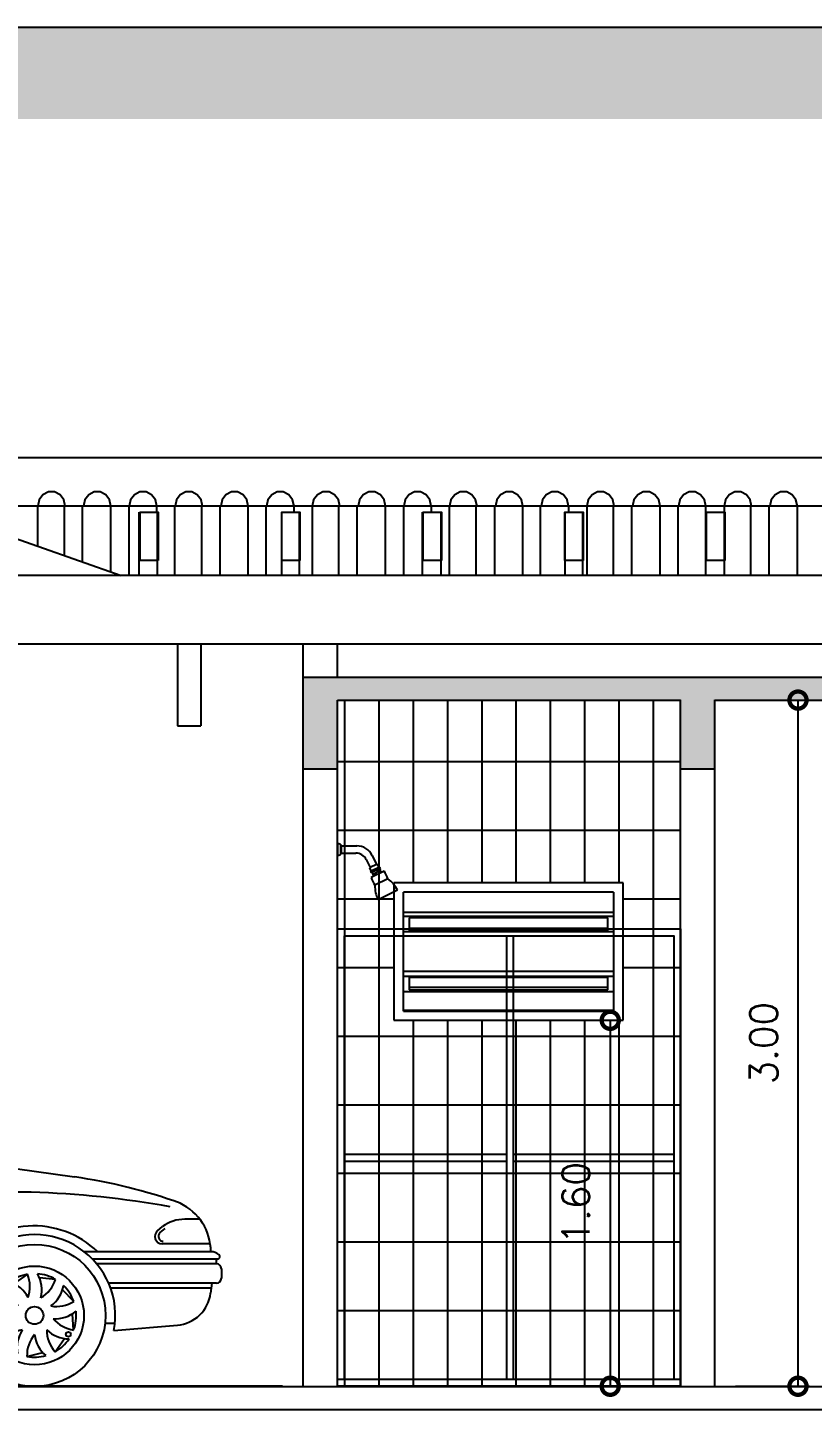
# Model space of a CAD drawing. Extents: x 500 to 638, y 181 to 267.
# Drawn here: x 604.46 to 607.89, y 215.87 to 221.91 of the extents above; entities that cross this region are included whole.
import ezdxf

# ---------------------------------------------------------------- set-up
doc = ezdxf.new("R2010")
doc.units = 0
doc.header["$LTSCALE"] = 7
doc.layers.get('0').update_dxf_attribs({"linetype": 'CONTINUOUS'})
doc.layers.get('DEFPOINTS').update_dxf_attribs({"linetype": 'CONTINUOUS'})
for name, color, linetype in [('ACESSÓRIO', 2, 'CONTINUOUS'), ('ALVENARIA', 7, 'CONTINUOUS'), ('ALVENARIA1', 44, 'CONTINUOUS'), ('COTA', 1, 'CONTINUOUS'), ('HATCH', 30, 'CONTINUOUS'), ('JAPOR', 142, 'CONTINUOUS')]:
    doc.layers.add(name, color=color, linetype=linetype)
doc.styles.add('SIMPLEX', font='SIMPLEX.SHX')
doc.dimstyles.new('DIM50', dxfattribs={"dimtxt": 0.12, "dimasz": 0.15, "dimexe": 0.05, "dimexo": 0.09, "dimgap": 0.09, "dimtad": 1, "dimzin": 0, "dimdsep": 46, "dimtxsty": 'SIMPLEX', "dimblk1": 'DOTSMALL', "dimblk2": 'DOTSMALL', "dimsah": 1, "dimcen": 0.09, "dimadec": 0, "dimazin": 0, "dimtfac": 1, "dimtix": 1, "dimtofl": 0, "dimtmove": 2, "dimatfit": 3, "dimldrblk": 'DOTSMALL', "dimfxl": 1, "dimtolj": 1, "dimtzin": 0, "dimarcsym": 0})

# ---------------------------------------------------------------- blocks, each defined once
blk = doc.blocks.new('A$C7D4A07EA')
at = {"layer": 'ACESSÓRIO'}
for p, q in [((0.2847, 1.6627), (0.3316, 1.5588)), ((0.2866, 1.6636), (0.3336, 1.5597)), ((0.3306, 1.556), (0.3602, 1.4876)), ((0.3316, 1.5588), (0.3336, 1.5597)), ((0.3692, 1.4891), (0.3364, 1.5586)), ((1.7044, 1.5379), (0.679, 1.5379)), ((1.7323, 1.5147), (0.6905, 1.5147)), ((1.8524, 1.5205), (2.0283, 1.4558)), ((0.3573, 1.4832), (0.3617, 1.4652)), ((0.3695, 1.4891), (0.3602, 1.4876)), ((0.388, 1.4707), (0.3727, 1.488)), ((0.4648, 1.4719), (0.4076, 1.4719)), ((0.4379, 1.4558), (0.5141, 1.5013)), ((0.5428, 1.4558), (0.4379, 1.4558)), ((0.5454, 1.4582), (0.5428, 1.4558)), ((1.8627, 1.4719), (0.5603, 1.4719)), ((1.8442, 1.4832), (1.8889, 1.4558)), ((1.8889, 1.4558), (2.0283, 1.4558)), ((2.2351, 1.4719), (1.9846, 1.4719)), ((2.1733, 1.42), (0.3917, 1.42)), ((1.1083, 1.42), (1.0646, 0.962)), ((1.0944, 0.9613), (1.1257, 1.42)), ((1.1432, 1.42), (1.1242, 0.9606)), ((1.8973, 1.42), (1.9481, 0.9475)), ((1.9892, 0.9474), (1.9184, 1.42)), ((1.9394, 1.42), (2.0195, 0.947)), ((2.472, 1.4338), (2.4735, 1.439)), ((2.87, 1.1072), (2.8701, 1.0592)), ((2.8717, 1.0592), (2.8438, 1.0592)), ((2.946, 1.0208), (2.9094, 1.0471)), ((2.9564, 0.982), (2.9567, 0.9998)), ((3.2432, 1.001), (3.1065, 0.9842)), ((3.2602, 0.9861), (3.1639, 0.9693)), ((3.2432, 1.001), (3.2554, 0.9927)), ((3.2724, 0.9872), (3.7723, 0.9158)), ((2.8435, 0.9561), (2.9305, 0.9561)), ((2.8701, 0.9561), (2.8701, 0.9483)), ((0.0605, 0.8648), (0.0556, 0.7085)), ((0.1565, 0.875), (0.0712, 0.875)), ((3.5824, 0.8494), (0.1664, 0.8494)), ((0.1672, 0.8651), (0.1754, 0.713)), ((0.1691, 0.7886), (0.0594, 0.7886)), ((1.3073, 0.7929), (1.1827, 0.7929)), ((1.1971, 0.8285), (1.2928, 0.8285)), ((1.1971, 0.821), (1.2928, 0.821)), ((1.2175, 0.7929), (1.2175, 0.7623)), ((2.1466, 0.7929), (2.0221, 0.7929)), ((2.0365, 0.8285), (2.1322, 0.8285)), ((2.0365, 0.821), (2.1322, 0.821)), ((2.0569, 0.7929), (2.0569, 0.7623)), ((0.1722, 0.7511), (0.0576, 0.7511)), ((1.2928, 0.7623), (1.1971, 0.7623)), ((1.2928, 0.7548), (1.1971, 0.7548)), ((2.1322, 0.7623), (2.0365, 0.7623)), ((2.1322, 0.7548), (2.0365, 0.7548)), ((4.3199, 0.7309), (4.2541, 0.7309)), ((0.0556, 0.7085), (0.0525, 0.6449)), ((0.1753, 0.7136), (0.0558, 0.7136)), ((0.1754, 0.713), (0.1925, 0.647)), ((4.1356, 0.6808), (4.1575, 0.6987)), ((4.1471, 0.6725), (4.1689, 0.6904)), ((0.0457, 0.6336), (0.7692, 0.6336)), ((1.2133, 0.553), (1.1524, 0.6278)), ((4.3667, 0.6238), (4.156, 0.6238)), ((0, 0.5586), (0, 0.5174)), ((0.0174, 0.6015), (0.7116, 0.6015)), ((0.0214, 0.58), (0.0214, 0.6015)), ((0.0214, 0.58), (0.6836, 0.58)), ((3.3408, 0.553), (1.1688, 0.553)), ((1.9669, 0.5781), (1.9985, 0.2664)), ((4.3687, 0.5892), (3.8147, 0.5892)), ((4.397, 0.5571), (3.8507, 0.5571)), ((4.393, 0.5356), (4.393, 0.5571)), ((0.0214, 0.4959), (0.0413, 0.4959)), ((0.0413, 0.5006), (0.0469, 0.4569)), ((0.0413, 0.4959), (0.6112, 0.4959)), ((0.9436, 0.4902), (0.875, 0.4718)), ((3.3139, 0.5208), (1.1957, 0.5208)), ((3.5672, 0.4902), (3.5085, 0.4502)), ((4.393, 0.5356), (3.8699, 0.5356)), ((4.4144, 0.5142), (4.4144, 0.473)), ((0.044, 0.4745), (0.599, 0.4745)), ((0.8209, 0.4678), (0.7801, 0.4096)), ((1.0521, 0.4284), (0.9876, 0.4584)), ((3.4587, 0.4286), (3.4395, 0.3602)), ((3.69, 0.4677), (3.6193, 0.4748)), ((4.3731, 0.4515), (3.9216, 0.4515)), ((4.3704, 0.4301), (3.9302, 0.4301)), ((4.3731, 0.4515), (4.3675, 0.4079)), ((4.393, 0.4515), (4.3731, 0.4515)), ((0.7412, 0.3718), (0.7474, 0.301)), ((1.0954, 0.3114), (1.0653, 0.3758)), ((3.7695, 0.3716), (3.7199, 0.4225)), ((0.5594, 0.2852), (0.1923, 0.3173)), ((0.5591, 0.3302), (0.6031, 0.3277)), ((3.4153, 0.3116), (3.4445, 0.2468)), ((3.7687, 0.2468), (3.7634, 0.3177)), ((0.7419, 0.247), (0.7922, 0.1968)), ((1.0534, 0.1939), (1.0717, 0.2625)), ((1.2228, 0.2921), (1.2647, 0.2897)), ((3.2505, 0.2446), (1.2591, 0.2446)), ((1.3196, 0.2664), (3.1411, 0.2664)), ((3.2893, 0.2752), (3.2461, 0.2752)), ((3.9493, 0.2752), (3.9061, 0.2752)), ((3.9448, 0.244), (4.2221, 0.2683)), ((3.4572, 0.1941), (3.5212, 0.1632)), ((3.6878, 0.1518), (3.7293, 0.2095)), ((0.8227, 0.1519), (0.8934, 0.1457)), ((0.9457, 0.1309), (1.0039, 0.1717)), ((3.5648, 0.1309), (3.6337, 0.1485))]:
    blk.add_line(p, q, dxfattribs=at)
for centre, radius in [((0.2852, 1.6641), 0.00151), ((1.2012, 0.7776), 0.00993), ((2.0406, 0.7776), 0.00993), ((0.913, 0.3104), 0.3104), ((3.5977, 0.3104), 0.3104), ((0.913, 0.3104), 0.216), ((3.5977, 0.3104), 0.216), ((0.913, 0.3104), 0.0386), ((3.5977, 0.3104), 0.0386), ((0.8077, 0.1777), 0.0105), ((3.7456, 0.2279), 0.0105)]:
    blk.add_circle(centre, radius, dxfattribs=at)
for centre, radius, start, end in [((0.3325, 1.5568), 0.00214, 115.27274, 203.396), ((0.3345, 1.5577), 0.00214, 25.27274, 115.27274), ((0.6619, 1.2248), 0.3136, 86.87457, 118.13614), ((0.6905, 1.3004), 0.2143, 90, 132.58453), ((1.73, 1.1174), 0.4213, 73.1023, 93.48143), ((1.7323, 1.3004), 0.2143, 58.50436, 90), ((0.4076, 1.3111), 0.1608, 90, 138.81569), ((0.3608, 1.4841), 0.00355, 99.58648, 193.62143), ((0.3701, 1.4856), 0.00355, 41.55576, 99.58648), ((2.2382, 0.6145), 0.8573, 67.33256, 90.20983), ((1.1544, 0.7857), 1.0731, 143.9668, 175.23003), ((1.2666, 0.7843), 1.1042, 146.06028, 175.5658), ((0.3917, 1.3664), 0.0536, 90, 140.10779), ((2.1732, 0.5627), 0.8573, 66.80935, 89.99316), ((2.5029, 1.425), 0.0322, 164.07194, 249.09976), ((1.6719, -0.4314), 2.0019, 45.33399, 65.83169), ((1.2208, -1.406), 3.118, 50.40483, 64.38756), ((1.6363, -0.4047), 1.9613, 43.62499, 63.51971), ((2.8438, 1.0463), 0.0129, 90, 180), ((2.4497, 1.0077), 0.3832, 354.21238, 5.78762), ((2.4497, 1.0077), 0.409, 352.75662, 7.24338), ((2.9586, 1.1432), 0.1335, 228.07023, 263.66388), ((2.8717, 0.9946), 0.0647, 54.26222, 90), ((2.4648, 60.3493), 59.4039, 267.802689, 270.570213), ((2.8438, 0.969), 0.0129, 180, 270), ((2.9305, 0.982), 0.0259, 270, 0), ((2.9308, 0.9998), 0.0259, 0, 54.26222), ((2.9796, 0.9751), 0.0268, 270.04291, 48.16241), ((3.101, 1.0159), 0.0322, 227.12055, 279.86838), ((3.1584, 1.001), 0.0322, 227.12055, 279.86838), ((3.2734, 1.0193), 0.0322, 235.80681, 268.12247), ((2.7492, 186.3606), 185.4339, 269.205346, 270.10826), ((1.4536, 0.8522), 0.3755, 163.10809, 216.6879), ((3.3038, 0.6828), 1.341, 168.62344, 184.4798), ((2.1824, 0.5377), 0.9963, 344.19559, 23.00018), ((3.4412, -1.4058), 2.3451, 70.22655, 81.88302), ((0.0712, 0.8642), 0.0107, 90, 177.2546), ((0.1565, 0.8642), 0.0107, 4.75868, 90), ((3.4426, -3.4166), 4.2683, 79.91634, 88.12247), ((1.4388, 0.7916), 0.2636, 176.35514, 183.64486), ((1.1971, 0.807), 0.0214, 90, 176.35514), ((1.4388, 0.7916), 0.2561, 176.35514, 183.64486), ((1.1971, 0.807), 0.0139, 90, 176.35514), ((1.2928, 0.807), 0.0214, 3.64486, 90), ((1.2928, 0.807), 0.0139, 3.64486, 90), ((1.0511, 0.7916), 0.2561, 356.35514, 3.64486), ((1.0511, 0.7916), 0.2636, 356.35514, 3.64486), ((2.2782, 0.7916), 0.2636, 176.35514, 183.64486), ((2.0365, 0.807), 0.0214, 90, 176.35514), ((2.2782, 0.7916), 0.2561, 176.35514, 183.64486), ((2.0365, 0.807), 0.0139, 90, 176.35514), ((2.1322, 0.807), 0.0214, 3.64486, 90), ((2.1322, 0.807), 0.0139, 3.64486, 90), ((1.8905, 0.7916), 0.2561, 356.35514, 3.64486), ((1.8905, 0.7916), 0.2636, 356.35514, 3.64486), ((4.131, 0.5872), 0.2376, 0.48473, 64.15022), ((1.1971, 0.7762), 0.0214, 183.64486, 270), ((1.1971, 0.7762), 0.0139, 183.64486, 270), ((1.2928, 0.7762), 0.0139, 270, 356.35514), ((1.2928, 0.7762), 0.0214, 270, 356.35514), ((2.0365, 0.7762), 0.0214, 183.64486, 270), ((2.0365, 0.7762), 0.0139, 183.64486, 270), ((2.1322, 0.7762), 0.0139, 270, 356.35514), ((2.1322, 0.7762), 0.0214, 270, 356.35514), ((4.2541, 0.5702), 0.1608, 90, 126.93876), ((0.9082, 0.2989), 0.403, 48.96735, 123.83493), ((3.5939, 0.2989), 0.403, 46.09327, 140.90808), ((4.156, 0.6559), 0.0322, 129.29658, 270), ((4.1606, 0.6559), 0.0214, 129.29658, 270), ((0.0174, 0.6122), 0.0107, 131.40962, 270), ((0.0457, 0.58), 0.0536, 90, 131.40962), ((0.0632, 0.6443), 0.0107, 177.25427, 270), ((0.1822, 0.6443), 0.0107, 270, 14.58361), ((0.9119, 0.3104), 0.3534, 349.27962, 184.0894), ((3.5977, 0.3104), 0.3534, 349.1704, 190.72038), ((0.0214, 0.5586), 0.0214, 90, 180), ((0.9119, 0.3104), 0.3869, 356.83542, 38.83883), ((4.3687, 0.5356), 0.0536, 48.59038, 90), ((4.397, 0.5678), 0.0107, 270, 48.59038), ((0.0214, 0.5174), 0.0214, 180, 270), ((0.913, 0.3104), 0.1824, 80.32498, 106.63867), ((0.7707, 0.3748), 0.1424, 7.41275, 50.7955), ((0.8014, 0.483), 0.1424, 320.91783, 2.91513), ((3.5977, 0.3104), 0.1824, 99.61514, 125.92884), ((3.4354, 0.4364), 0.1424, 340.20799, 22.20529), ((3.4874, 0.4209), 0.1424, 346.70291, 30.08566), ((3.5977, 0.3104), 0.1824, 59.61514, 85.92884), ((4.393, 0.5142), 0.0214, 360, 90), ((0.2063, 0.4775), 0.1608, 187.34353, 264.99616), ((0.913, 0.3104), 0.1824, 120.32498, 146.63867), ((0.7166, 0.3709), 0.1424, 0.91783, 42.91513), ((0.8454, 0.4512), 0.1424, 327.41275, 10.7955), ((0.9384, 0.5143), 0.1424, 280.91783, 322.91513), ((0.913, 0.3104), 0.1824, 40.32498, 66.63867), ((3.5977, 0.3104), 0.1824, 139.61514, 165.92884), ((3.3923, 0.3026), 0.1424, 20.20799, 62.20529), ((3.4421, 0.3242), 0.1424, 26.70291, 70.08566), ((3.5544, 0.5113), 0.1424, 300.20799, 342.20529), ((3.5843, 0.466), 0.1424, 306.70291, 350.08566), ((3.5977, 0.3104), 0.1824, 19.61514, 45.92884), ((4.393, 0.473), 0.0214, 270, 0), ((0.913, 0.3104), 0.1824, 160.32498, 186.63867), ((0.7236, 0.2305), 0.1424, 40.91783, 82.91513), ((0.7626, 0.2683), 0.1424, 47.41275, 90.7955), ((0.9517, 0.4617), 0.1424, 287.41275, 330.7955), ((0.913, 0.3104), 0.1824, 0.32498, 26.63867), ((3.4697, 0.221), 0.1424, 66.70291, 110.08566), ((3.6936, 0.4921), 0.1424, 260.20799, 302.20529), ((4.2081, 0.4284), 0.1608, 275.00384, 352.65647), ((0.8248, 0.1815), 0.1424, 87.41275, 130.7955), ((1.0636, 0.4502), 0.1424, 240.91783, 282.91513), ((3.4454, 0.1724), 0.1424, 60.20799, 102.20529), ((3.5977, 0.3104), 0.1824, 179.61514, 205.92884), ((3.6874, 0.4382), 0.1424, 266.70291, 310.08566), ((3.5977, 0.3104), 0.1824, 339.61514, 5.92884), ((0.8193, 0.1274), 0.1424, 80.91783, 122.91513), ((0.913, 0.3104), 0.1824, 200.32498, 226.63867), ((0.9283, 0.155), 0.1424, 127.41275, 170.7955), ((1.1182, 0.3207), 0.1424, 200.91783, 242.91513), ((1.0399, 0.4014), 0.1424, 247.41275, 290.7955), ((0.913, 0.3104), 0.1824, 320.32498, 346.63867), ((1.3196, 0.2878), 0.0214, 176.83542, 270), ((3.5571, 0.1596), 0.1424, 106.70291, 150.08566), ((3.5697, 0.1068), 0.1424, 100.20799, 142.20529), ((3.6635, 0.1687), 0.1424, 146.70291, 190.08566), ((3.7486, 0.3506), 0.1424, 226.70291, 270.08566), ((3.7933, 0.2475), 0.1424, 180.20799, 222.20529), ((3.788, 0.3879), 0.1424, 220.20799, 262.20529), ((0.9588, 0.11), 0.1424, 120.91783, 162.91513), ((1.0246, 0.2012), 0.1424, 167.41275, 210.7955), ((1.0769, 0.1864), 0.1424, 160.91783, 202.91513), ((1.0687, 0.2985), 0.1424, 207.41275, 250.7955), ((3.5977, 0.3104), 0.1824, 219.61514, 245.92884), ((3.7071, 0.1364), 0.1424, 140.20799, 182.20529), ((3.7391, 0.2442), 0.1424, 186.70291, 230.08566), ((3.5977, 0.3104), 0.1824, 299.61514, 325.92884), ((0.913, 0.3104), 0.1824, 240.32498, 266.63867), ((0.913, 0.3104), 0.1824, 280.32498, 306.63867), ((3.5977, 0.3104), 0.1824, 259.61514, 285.92884)]:
    blk.add_arc(centre, radius, start, end, dxfattribs=at)
blk = doc.blocks.new('_DOTSMALL')
at = {"color": 0, "linetype": 'ByBlock', "const_width": 0.5}
blk.add_lwpolyline([(-0.0625, 0, 1), (0.0625, 0, 1)], format="xyb", close=True, dxfattribs=at)
blk = doc.blocks.new('*D225')
at = {"layer": 'COTA', "color": 0, "lineweight": -2}
for p, q in [((607.558, 218.9685), (607.8812, 218.9685)), ((607.8312, 218.9685), (607.8312, 215.9695)), ((607.558, 215.9695), (607.8812, 215.9695))]:
    blk.add_line(p, q, dxfattribs=at)
at = {"layer": 'DEFPOINTS', "color": 0}
for p in [(607.468, 218.9685, -1.4713), (607.468, 215.9695, -1.4713), (607.8312, 215.9695)]:
    blk.add_point(p, dxfattribs=at)
at = {"layer": 'COTA', "color": 0, "lineweight": -2, "xscale": 0.15, "yscale": 0.15, "zscale": 0.15}
for p, rotation in [((607.8312, 218.9685), 90), ((607.8312, 215.9695), 270)]:
    blk.add_blockref('_DOTSMALL', p, dxfattribs=dict(at, rotation=rotation))
at = {"layer": 'COTA', "color": 0, "insert": (607.6812, 217.469), "char_height": 0.12, "attachment_point": 5, "rotation": 90, "style": 'SIMPLEX'}
blk.add_mtext('\\A1;3.00', dxfattribs=at)
blk = doc.blocks.new('*D226')
at = {"layer": 'COTA', "color": 0, "lineweight": -2}
for p, q in [((606.74, 217.569), (607.0606, 217.569)), ((607.0106, 217.569), (607.0106, 215.9695)), ((606.74, 215.9695), (607.0606, 215.9695))]:
    blk.add_line(p, q, dxfattribs=at)
at = {"layer": 'DEFPOINTS', "color": 0}
for p in [(606.65, 217.569, -1.4713), (606.65, 215.9695, -1.4713), (607.0106, 215.9695)]:
    blk.add_point(p, dxfattribs=at)
at = {"layer": 'COTA', "color": 0, "lineweight": -2, "xscale": 0.15, "yscale": 0.15, "zscale": 0.15}
for p, rotation in [((607.0106, 217.569), 90), ((607.0106, 215.9695), 270)]:
    blk.add_blockref('_DOTSMALL', p, dxfattribs=dict(at, rotation=rotation))
at = {"layer": 'COTA', "color": 0, "insert": (606.8606, 216.7692), "char_height": 0.12, "attachment_point": 5, "rotation": 90, "style": 'SIMPLEX'}
blk.add_mtext('\\A1;1.60', dxfattribs=at)
blk = doc.blocks.new('*D236')
at = {"layer": 'COTA', "color": 0, "lineweight": -2}
for p, q in [((603.082, 219.9194), (603.1347, 219.9194)), ((603.0847, 219.9194), (603.0847, 215.9695)), ((605.5784, 215.9695), (603.0347, 215.9695))]:
    blk.add_line(p, q, dxfattribs=at)
at = {"layer": 'DEFPOINTS', "color": 0}
for p in [(602.992, 219.9194, -1.4713), (603.0847, 215.9695), (605.6684, 215.9695, -1.4713)]:
    blk.add_point(p, dxfattribs=at)
at = {"layer": 'COTA', "color": 0, "lineweight": -2, "xscale": 0.15, "yscale": 0.15, "zscale": 0.15}
for p, rotation in [((603.0847, 219.9194), 90), ((603.0847, 215.9695), 270)]:
    blk.add_blockref('_DOTSMALL', p, dxfattribs=dict(at, rotation=rotation))
at = {"layer": 'COTA', "color": 0, "insert": (602.9347, 217.9444), "char_height": 0.12, "attachment_point": 5, "rotation": 90, "style": 'SIMPLEX'}
blk.add_mtext('\\A1;3.95', dxfattribs=at)

msp = doc.modelspace()

# ---------------------------------------------------------------- hatches: boundary and pattern name
at = {"layer": 'ALVENARIA1'}
h = msp.add_hatch(dxfattribs=at)
h.set_pattern_fill('_USER,_O', color=256, scale=0.15, angle=90, pattern_type=0)
h.set_pattern_definition([(90, (0, 0), (-0.15, 9e-18), [])])
h.paths.add_polyline_path([(607.318, 218.9685), (605.8184, 218.9685), (605.8184, 215.9685), (607.318, 215.9685)])
h.paths.add_polyline_path([(606.0643, 217.569), (606.0643, 218.1692), (607.0674, 218.1692), (607.0674, 217.569)], flags=16)
h.paths.add_polyline_path([(606.1063, 217.6082), (606.1063, 218.1286), (607.0254, 218.1286), (607.0254, 217.6082)], flags=0)
h.paths.add_polyline_path([(611.2258, 215.9685), (612.5258, 215.9685), (612.5258, 218.9685), (611.2258, 218.9685)])
h.paths.add_polyline_path([(611.3737, 217.569), (611.3737, 218.1692), (612.3726, 218.1692), (612.3726, 217.569)], flags=16)
h.paths.add_polyline_path([(611.4156, 217.6082), (611.4156, 218.1286), (612.3348, 218.1286), (612.3348, 217.6082)], flags=0)
h = msp.add_hatch(dxfattribs=at)
h.set_pattern_fill('_USER,_O', color=256, scale=0.3, pattern_type=0)
h.set_pattern_definition([(0, (0, 0), (0, 0.3), [])])
h.paths.add_polyline_path([(607.318, 218.9685), (605.8184, 218.9685), (605.8184, 215.9685), (607.318, 215.9685)])
h.paths.add_polyline_path([(606.0643, 217.569), (606.0643, 218.1692), (607.0674, 218.1692), (607.0674, 217.569)], flags=16)
h.paths.add_polyline_path([(606.1063, 217.6082), (606.1063, 218.1286), (607.0254, 218.1286), (607.0254, 217.6082)], flags=0)
h.paths.add_polyline_path([(611.2258, 215.9685), (612.5258, 215.9685), (612.5258, 218.9685), (611.2258, 218.9685)])
h.paths.add_polyline_path([(611.3737, 217.569), (611.3737, 218.1692), (612.3726, 218.1692), (612.3726, 217.569)], flags=16)
h.paths.add_polyline_path([(611.4156, 217.6082), (611.4156, 218.1286), (612.3348, 218.1286), (612.3348, 217.6082)], flags=0)
at = {"layer": 'HATCH'}
h = msp.add_hatch(dxfattribs=at)
h.set_pattern_fill('AR-HBONE', color=256, scale=0.02, style=0)
h.set_pattern_definition([(45, (0, 0), (9e-18, 0.113137085), [0.24, -0.08]), (135, (0.05657, 0.05657), (9e-18, 0.113137085), [0.24, -0.08])])
h.paths.add_polyline_path([(623.7768, 221.9076), (598.4596, 221.9076), (598.4596, 221.5076), (623.7768, 221.5076)])
h = msp.add_hatch(dxfattribs=at)
h.set_pattern_fill('AR-CONC', color=256, scale=0.03, style=0)
h.set_pattern_definition([(50, (0, 0), (0.215178055, -0.01882564), [0.0225, -0.2475]), (355, (0, 0), (-0.0416254, 0.22565764), [0.018, -0.198]), (100.4514, (0.01793, -0.00157), (0.173552815, 0.20683186), [0.01912206, -0.21034263]), (46.1842, (0, 0.06), (0.32017231, -0.0496557), [0.03375, -0.37125]), (96.6356, (0.02668, 0.05586), (0.28039881, 0.29223536), [0.02868309, -0.3155139]), (351.1842, (0, 0.06), (0.28039858, 0.29223558), [0.027, -0.297]), (21, (0.03, 0.045), (0.179072116, -0.120785667), [0.0225, -0.2475]), (326, (0.03, 0.045), (0.0729946, 0.21754501), [0.018, -0.198]), (71.4514, (0.04492, 0.03493), (0.25206679, 0.09675915), [0.01912206, -0.21034263]), (37.5, (0, 0), (0.003647957, 0.099868156), [0, -0.1956, 0, -0.201, 0, -0.19875]), (7.5, (0, 0), (0.078920861, 0.118323514), [0, -0.1146, 0, -0.1911, 0, -0.07575]), (327.5, (-0.0669, 0), (0.160146731, -0.006766462), [0, -0.075, 0, -0.234, 0, -0.3105]), (317.5, (-0.0969, 0), (0.17495585, 0.030031495), [0, -0.0975, 0, -0.1554, 0, -0.2205])])
h.paths.add_polyline_path([(612.5258, 218.6685), (612.6758, 218.6685), (612.6758, 218.9685), (616.4982, 218.9685), (616.4982, 218.6685), (616.6482, 218.6685), (616.6482, 218.9685), (620.1482, 218.9685), (620.1482, 218.6685), (620.2982, 218.6685), (620.2982, 219.0685), (605.6684, 219.0685), (605.6684, 218.6685), (605.8184, 218.6685), (605.8184, 218.9685), (607.318, 218.9685), (607.318, 218.6685), (607.468, 218.6685), (607.468, 218.9685), (611.0758, 218.9685), (611.0758, 218.6685), (611.2258, 218.6685), (611.2258, 218.9685), (612.5258, 218.9685)])

# ---------------------------------------------------------------- linework, layer by layer
at = {"layer": 'ACESSÓRIO'}
for p, q in [((605.8184, 218.341, -1.4713), (605.8239, 218.341, -1.4713)), ((605.8184, 218.341, -1.4713), (605.8184, 218.2907, -1.4713)), ((605.8239, 218.341, -1.4713), (605.8309, 218.3381, -1.4713)), ((605.8309, 218.3381, -1.4713), (605.8309, 218.2936, -1.4713)), ((605.8341, 218.3315, -1.4713), (605.8341, 218.3001, -1.4713)), ((605.8341, 218.3315, -1.4713), (605.9027, 218.3315, -1.4713)), ((605.8184, 218.2907, -1.4713), (605.8239, 218.2907, -1.4713)), ((605.8239, 218.2907, -1.4713), (605.8309, 218.2936, -1.4713)), ((605.8341, 218.3001, -1.4713), (605.8988, 218.3001, -1.4713)), ((605.9438, 218.2721, -1.4713), (605.9615, 218.2365, -1.4713)), ((605.9702, 218.2896, -1.4713), (605.9896, 218.2504, -1.4713)), ((605.9925, 218.2518, -1.4713), (605.9587, 218.2351, -1.4713)), ((605.9587, 218.2351, -1.4713), (605.9662, 218.22, -1.4713)), ((606.0028, 218.2381, -1.4713), (605.9633, 218.2186, -1.4713)), ((605.9633, 218.2186, -1.4713), (605.9661, 218.2129, -1.4713)), ((605.9677, 218.2137, -1.4713), (605.965, 218.2194, -1.4713)), ((606.0219, 218.2208, -1.4713), (605.9655, 218.1929, -1.4713)), ((606.0056, 218.2325, -1.4713), (605.9661, 218.2129, -1.4713)), ((605.9689, 218.2143, -1.4713), (605.9726, 218.2069, -1.4713)), ((605.9719, 218.2158, -1.4713), (605.9691, 218.2214, -1.4713)), ((606.0064, 218.2237, -1.4713), (605.9726, 218.2069, -1.4713)), ((605.976, 218.2179, -1.4713), (605.9732, 218.2235, -1.4713)), ((605.9754, 218.2083, -1.4713), (605.9736, 218.1969, -1.4713)), ((605.9802, 218.2199, -1.4713), (605.9774, 218.2255, -1.4713)), ((605.9843, 218.222, -1.4713), (605.9815, 218.2276, -1.4713)), ((605.9885, 218.224, -1.4713), (605.9857, 218.2297, -1.4713)), ((605.9926, 218.2261, -1.4713), (605.9898, 218.2317, -1.4713)), ((605.9925, 218.2518, -1.4713), (606, 218.2367, -1.4713)), ((605.9968, 218.2281, -1.4713), (605.994, 218.2338, -1.4713)), ((606.0009, 218.2302, -1.4713), (605.9981, 218.2358, -1.4713)), ((606.0027, 218.2311, -1.4713), (606.0064, 218.2237, -1.4713)), ((606.0028, 218.2381, -1.4713), (606.0056, 218.2325, -1.4713)), ((606.0036, 218.2223, -1.4713), (606.0138, 218.2168, -1.4713)), ((606.0386, 218.187, -1.4713), (605.9823, 218.1591, -1.4713)), ((606.0806, 218.1377, -1.4713), (605.9961, 218.0958, -1.4713)), ((605.8184, 217.9685, -1.4713), (607.318, 217.9685, -1.4713)), ((606.558, 215.9995, -1.4713), (606.558, 217.9385, -1.4713)), ((606.588, 215.9995, -1.4713), (606.588, 217.9385, -1.4713)), ((605.8484, 216.984, -1.4713), (606.558, 216.984, -1.4713)), ((605.8484, 216.954, -1.4713), (606.558, 216.954, -1.4713)), ((606.588, 216.984, -1.4713), (607.288, 216.984, -1.4713)), ((606.588, 216.954, -1.4713), (607.288, 216.954, -1.4713))]:
    msp.add_line(p, q, dxfattribs=at)
at = {"layer": 'ACESSÓRIO', "elevation": -1.4713}
for points in [[(605.8184, 217.9685), (607.318, 217.9685), (607.318, 215.9695), (605.8184, 215.9695)], [(605.8484, 217.9385), (607.288, 217.9385), (607.288, 215.9995), (605.8484, 215.9995)]]:
    msp.add_lwpolyline(points, close=True, dxfattribs=at)
at = {"layer": 'ACESSÓRIO'}
for centre, radius, start, end in [((605.8288, 218.3314, -1.4713), 0.0053, 1.37796, 66.00217), ((605.9027, 218.2561, -1.4713), 0.0754, 26.36154, 90), ((605.8288, 218.3002, -1.4713), 0.0053, 293.99783, 358.62204), ((605.8988, 218.2498, -1.4713), 0.0503, 26.36154, 90), ((605.9245, 218.1515, -1.4713), 0.1195, 17.28341, 35.43967), ((606.0797, 218.2284, -1.4713), 0.1195, 197.28341, 215.43967), ((606.1132, 218.1546, -1.4713), 0.131, 178.00544, 206.64515), ((605.963, 218.0801, -1.4713), 0.131, 26.07793, 54.71764)]:
    msp.add_arc(centre, radius, start, end, dxfattribs=at)
at = {"layer": 'ALVENARIA'}
for p, q in [((623.7768, 221.9076), (598.4596, 221.9076)), ((604.0874, 219.7893, -1.4713), (604.8723, 219.5137, -1.4713)), ((621.9043, 219.5137, -1.4713), (604.2091, 219.5137, -1.4713)), ((604.2091, 219.2143, -1.4713), (621.9043, 219.2143, -1.4713)), ((605.1199, 219.2143, -1.4713), (605.1199, 218.8561, -1.4713)), ((605.2207, 219.2143, -1.4713), (605.2207, 218.8561, -1.4713)), ((605.6684, 219.0685, -1.4713), (605.6684, 219.2143, -1.4713)), ((605.8184, 219.0685, -1.4713), (605.8184, 219.2143, -1.4713)), ((605.6684, 215.9695, -1.4713), (605.6684, 219.0685, -1.4713)), ((605.6684, 219.0685, -1.4713), (620.2982, 219.0685, -1.4713)), ((605.8184, 215.9695, -1.4713), (605.8184, 218.9685, -1.4713)), ((605.8184, 218.9685, -1.4713), (607.318, 218.9685, -1.4713)), ((607.318, 215.9695, -1.4713), (607.318, 218.9695, -1.4713)), ((607.468, 215.9695, -1.4713), (607.468, 218.9695, -1.4713)), ((607.468, 218.9685, -1.4713), (611.0758, 218.9685, -1.4713)), ((605.1199, 218.8561, -1.4713), (605.2207, 218.8561, -1.4713)), ((605.6684, 218.6685, -1.4713), (605.8184, 218.6685, -1.4713)), ((607.318, 218.6685, -1.4713), (607.468, 218.6685, -1.4713)), ((600.1673, 215.9685, -1.4713), (620.2982, 215.9685, -1.4713)), ((599.2708, 215.8685, -1.4713), (625.1223, 215.8685, -1.4713))]:
    msp.add_line(p, q, dxfattribs=at)
at = {"layer": 'ALVENARIA1'}
for p, q in [((604.5071, 219.8159, -1.4713), (604.5071, 219.641, -1.4713)), ((604.6247, 219.6004, -1.4713), (604.6247, 219.8159, -1.4713)), ((604.7044, 219.5724, -1.4713), (604.7044, 219.8159, -1.4713)), ((604.8261, 219.8159, -1.4713), (604.8261, 219.5291, -1.4713)), ((604.9059, 219.8159, -1.4713), (604.9059, 219.5137, -1.4713)), ((604.952, 219.5137, -1.4713), (604.952, 219.7893, -1.4713)), ((605.0276, 219.8159, -1.4713), (605.0276, 219.7893, -1.4713)), ((605.0318, 219.5137, -1.4713), (605.0318, 219.7893, -1.4713)), ((605.1073, 219.5137, -1.4713), (605.1073, 219.8159, -1.4713)), ((605.2249, 219.5137, -1.4713), (605.2249, 219.8159, -1.4713)), ((605.3046, 219.8159, -1.4713), (605.3046, 219.5137, -1.4713)), ((605.4263, 219.8159, -1.4713), (605.4263, 219.5137, -1.4713)), ((605.5061, 219.5137, -1.4713), (605.5061, 219.8159, -1.4713)), ((605.5732, 219.7893, -1.4713), (605.5732, 219.5137, -1.4713)), ((605.6278, 219.8159, -1.4713), (605.6278, 219.7893, -1.4713)), ((605.653, 219.5137, -1.4713), (605.653, 219.7893, -1.4713)), ((605.7075, 219.8159, -1.4713), (605.7075, 219.5137, -1.4713)), ((605.825, 219.5137, -1.4713), (605.825, 219.8159, -1.4713)), ((605.9048, 219.5137, -1.4713), (605.9048, 219.8159, -1.4713)), ((606.0265, 219.8159, -1.4713), (606.0265, 219.5137, -1.4713)), ((606.1063, 219.8159, -1.4713), (606.1063, 219.5137, -1.4713)), ((606.1902, 219.5137, -1.4713), (606.1902, 219.7893, -1.4713)), ((606.228, 219.8159, -1.4713), (606.228, 219.7893, -1.4713)), ((606.2699, 219.7893, -1.4713), (606.2699, 219.5137, -1.4713)), ((606.3077, 219.5137, -1.4713), (606.3077, 219.8159, -1.4713)), ((606.4252, 219.5137, -1.4713), (606.4252, 219.8159, -1.4713)), ((606.505, 219.8159, -1.4713), (606.505, 219.5137, -1.4713)), ((606.6267, 219.8159, -1.4713), (606.6267, 219.5137, -1.4713)), ((606.7064, 219.5137, -1.4713), (606.7064, 219.8159, -1.4713)), ((606.8114, 219.7893, -1.4713), (606.8114, 219.5137, -1.4713)), ((606.8282, 219.8159, -1.4713), (606.8282, 219.7893, -1.4713)), ((606.8911, 219.5137, -1.4713), (606.8911, 219.7893, -1.4713)), ((606.9079, 219.8159, -1.4713), (606.9079, 219.5137, -1.4713)), ((607.0254, 219.5137, -1.4713), (607.0254, 219.8159, -1.4713)), ((607.1052, 219.5137, -1.4713), (607.1052, 219.8159, -1.4713)), ((607.2269, 219.8159, -1.4713), (607.2269, 219.5137, -1.4713)), ((607.3066, 219.8159, -1.4713), (607.3066, 219.5137, -1.4713)), ((607.4284, 219.5137, -1.4713), (607.4284, 219.8159, -1.4713)), ((607.5081, 219.8159, -1.4713), (607.5081, 219.5137, -1.4713)), ((607.6256, 219.5137, -1.4713), (607.6256, 219.8159, -1.4713)), ((607.7054, 219.5137, -1.4713), (607.7054, 219.8159, -1.4713)), ((607.8271, 219.8159, -1.4713), (607.8271, 219.5137, -1.4713))]:
    msp.add_line(p, q, dxfattribs=at)
at = {"layer": 'ALVENARIA1', "elevation": -1.4713}
for points in [[(613.2016, 219.8164), (603.9702, 219.8164), (603.9702, 220.0282), (622.1463, 220.0282), (622.1463, 219.8164), (613.2016, 219.8164)], [(607.9084, 219.8164), (607.8284, 219.8164), (607.8224, 219.8439), (607.8058, 219.8661), (607.7817, 219.8783), (607.755, 219.8783), (607.731, 219.8661), (607.7143, 219.8439), (607.7084, 219.8164), (607.6284, 219.8164), (607.6224, 219.8439), (607.6058, 219.8661), (607.5817, 219.8783), (607.555, 219.8783), (607.531, 219.8661), (607.5143, 219.8439), (607.5084, 219.8164), (607.4284, 219.8164), (607.4224, 219.8439), (607.4058, 219.8661), (607.3817, 219.8783), (607.355, 219.8783), (607.331, 219.8661), (607.3143, 219.8439), (607.3084, 219.8164), (607.2284, 219.8164), (607.2224, 219.8439), (607.2058, 219.8661), (607.1817, 219.8783), (607.155, 219.8783), (607.131, 219.8661), (607.1143, 219.8439), (607.1084, 219.8164), (607.0284, 219.8164), (607.0224, 219.8439), (607.0058, 219.8661), (606.9817, 219.8783), (606.955, 219.8783), (606.931, 219.8661), (606.9143, 219.8439), (606.9084, 219.8164), (606.8284, 219.8164), (606.8224, 219.8439), (606.8058, 219.8661), (606.7817, 219.8783), (606.755, 219.8783), (606.731, 219.8661), (606.7143, 219.8439), (606.7084, 219.8164), (606.6284, 219.8164), (606.6224, 219.8439), (606.6058, 219.8661), (606.5817, 219.8783), (606.555, 219.8783), (606.531, 219.8661), (606.5143, 219.8439), (606.5084, 219.8164), (606.4284, 219.8164), (606.4224, 219.8439), (606.4058, 219.8661), (606.3817, 219.8783), (606.355, 219.8783), (606.331, 219.8661), (606.3143, 219.8439), (606.3084, 219.8164), (606.2284, 219.8164), (606.2224, 219.8439), (606.2058, 219.8661), (606.1817, 219.8783), (606.155, 219.8783), (606.131, 219.8661), (606.1143, 219.8439), (606.1084, 219.8164), (606.0284, 219.8164), (606.0224, 219.8439), (606.0058, 219.8661), (605.9817, 219.8783), (605.955, 219.8783), (605.931, 219.8661), (605.9143, 219.8439), (605.9084, 219.8164), (605.8284, 219.8164), (605.8224, 219.8439), (605.8058, 219.8661), (605.7817, 219.8783), (605.755, 219.8783), (605.731, 219.8661), (605.7143, 219.8439), (605.7084, 219.8164), (605.6284, 219.8164), (605.6224, 219.8439), (605.6058, 219.8661), (605.5817, 219.8783), (605.555, 219.8783), (605.531, 219.8661), (605.5143, 219.8439), (605.5084, 219.8164), (605.4284, 219.8164), (605.4224, 219.8439), (605.4058, 219.8661), (605.3817, 219.8783), (605.355, 219.8783), (605.331, 219.8661), (605.3143, 219.8439), (605.3084, 219.8164), (605.2284, 219.8164), (605.2224, 219.8439), (605.2058, 219.8661), (605.1817, 219.8783), (605.155, 219.8783), (605.131, 219.8661), (605.1143, 219.8439), (605.1084, 219.8164), (605.0284, 219.8164), (605.0224, 219.8439), (605.0058, 219.8661), (604.9817, 219.8783), (604.955, 219.8783), (604.931, 219.8661), (604.9143, 219.8439), (604.9084, 219.8164), (604.8284, 219.8164), (604.8224, 219.8439), (604.8058, 219.8661), (604.7817, 219.8783), (604.755, 219.8783), (604.731, 219.8661), (604.7143, 219.8439), (604.7084, 219.8164), (604.6284, 219.8164), (604.6224, 219.8439), (604.6058, 219.8661), (604.5817, 219.8783), (604.555, 219.8783), (604.531, 219.8661), (604.5143, 219.8439), (604.5084, 219.8164), (604.4284, 219.8164)], [(605.0354, 219.578), (604.9554, 219.578), (604.9554, 219.7899), (605.0354, 219.7899), (605.0354, 219.578)], [(605.6545, 219.578), (605.5745, 219.578), (605.5745, 219.7899), (605.6545, 219.7899), (605.6545, 219.578)], [(606.2735, 219.578), (606.1935, 219.578), (606.1935, 219.7899), (606.2735, 219.7899), (606.2735, 219.578)], [(606.8925, 219.578), (606.8125, 219.578), (606.8125, 219.7899), (606.8925, 219.7899), (606.8925, 219.578)], [(607.5115, 219.578), (607.4315, 219.578), (607.4315, 219.7899), (607.5115, 219.7899), (607.5115, 219.578)]]:
    msp.add_lwpolyline(points, dxfattribs=at)
at = {"layer": 'JAPOR'}
for p, q in [((606.0643, 218.1692, -1.4713), (606.0643, 217.569, -1.4713)), ((607.0674, 218.1692, -1.4713), (606.0643, 218.1692, -1.4713)), ((607.0674, 217.569, -1.4713), (607.0674, 218.1692, -1.4713)), ((607.0254, 218.1286, -1.4713), (606.1063, 218.1286, -1.4713)), ((606.1063, 217.6082, -1.4713), (606.1063, 218.1286, -1.4713)), ((607.0254, 218.1286, -1.4713), (607.0254, 217.6082, -1.4713)), ((606.1063, 218.0419, -1.4713), (607.0254, 218.0419, -1.4713)), ((607.0254, 218.0223, -1.4713), (606.1063, 218.0223, -1.4713)), ((606.1314, 218.0167, -1.4713), (606.1314, 217.9621, -1.4713)), ((607.0002, 218.0167, -1.4713), (606.1314, 218.0167, -1.4713)), ((607.0002, 217.9621, -1.4713), (607.0002, 218.0167, -1.4713)), ((607.0254, 217.9551, -1.4713), (606.1063, 217.9551, -1.4713)), ((606.1314, 217.9719, -1.4713), (607.0002, 217.9719, -1.4713)), ((606.1314, 217.9621, -1.4713), (607.0002, 217.9621, -1.4713)), ((607.0254, 217.7816, -1.4713), (606.1063, 217.7816, -1.4713)), ((606.1063, 217.7621, -1.4713), (607.0254, 217.7621, -1.4713)), ((606.1314, 217.7565, -1.4713), (606.1314, 217.7019, -1.4713)), ((607.0002, 217.7565, -1.4713), (606.1314, 217.7565, -1.4713)), ((607.0002, 217.7117, -1.4713), (606.1314, 217.7117, -1.4713)), ((607.0002, 217.7019, -1.4713), (607.0002, 217.7565, -1.4713)), ((606.1063, 217.6949, -1.4713), (607.0254, 217.6949, -1.4713)), ((606.1314, 217.7019, -1.4713), (607.0002, 217.7019, -1.4713)), ((607.0254, 217.6124, -1.4713), (606.1063, 217.6124, -1.4713)), ((606.1063, 217.6082, -1.4713), (607.0254, 217.6082, -1.4713)), ((606.0643, 217.569, -1.4713), (607.0674, 217.569, -1.4713))]:
    msp.add_line(p, q, dxfattribs=at)

# ---------------------------------------------------------------- block references
at = {"layer": 'ACESSÓRIO'}
msp.add_blockref('A$C7D4A07EA', (600.8965, 215.9685, -1.4713), dxfattribs=at)

# ---------------------------------------------------------------- dimensions: what is measured, and where the dimension line sits
at = {"layer": 'COTA'}
for base, p1, p2, picture, middle in [((603.0847, 215.9695), (602.992, 219.9194, -1.4713), (605.6684, 215.9695, -1.4713), '*D236', (602.9347, 217.9444)), ((607.8312, 215.9695), (607.468, 218.9685, -1.4713), (607.468, 215.9695, -1.4713), '*D225', (607.6812, 217.469)), ((607.0106, 215.9695), (606.65, 217.569, -1.4713), (606.65, 215.9695, -1.4713), '*D226', (606.8606, 216.7692))]:
    dim = msp.add_linear_dim(base=base, p1=p1, p2=p2, angle=90, dimstyle='DIM50', dxfattribs=at)
    dim.commit()
    dim.dimension.update_dxf_attribs({"geometry": picture, "text_midpoint": middle})

doc.saveas('drawing.dxf')
